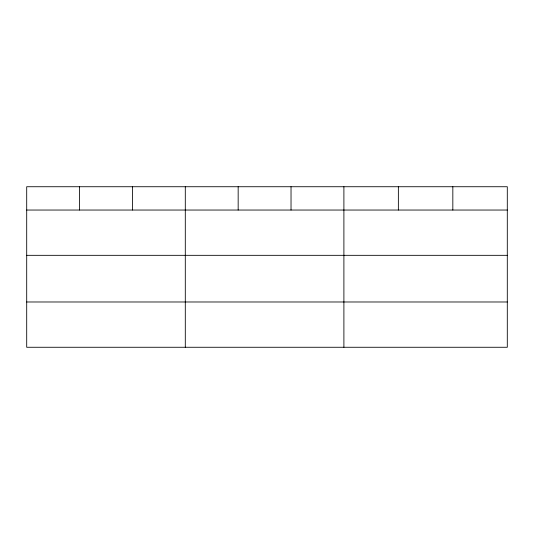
<?xml version="1.0" encoding="UTF-8"?>
<svg xmlns="http://www.w3.org/2000/svg" width="534" height="534" viewBox="0 0 534 534"><rect width="100%" height="100%" fill="white"/><g stroke="black" fill="none" stroke-linecap="round" stroke-linejoin="round"><path stroke-width="0.8" d="M507.3 255.325L507.3 186.733L26.7 186.733L26.7 347.267L507.3 347.267L507.3 255.325L26.7 255.325M26.7 210.042L507.3 210.042M26.7 301.984L507.3 301.984M452.832 186.733L452.832 210.042M398.364 186.733L398.364 210.042M343.896 186.733L343.896 347.267M291.03 186.733L291.03 210.042M238.164 186.733L238.164 210.042M185.298 186.733L185.298 347.267M132.432 186.733L132.432 210.042M79.566 186.733L79.566 210.042"/></g></svg>
